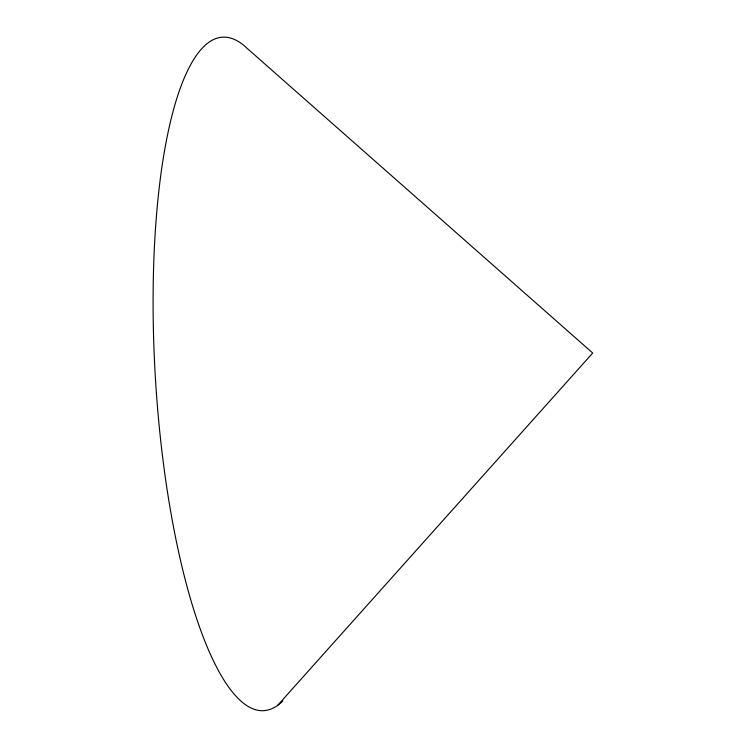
<?xml version="1.0" encoding="UTF-8"?>
<svg xmlns="http://www.w3.org/2000/svg" width="747" height="747" viewBox="0 0 747 747"><rect width="100%" height="100%" fill="white"/><g stroke="black" fill="none" stroke-linecap="round" stroke-linejoin="round"><path stroke-width="1.12" d="M277.492 705.542L592.716 353.023L247.108 48.34A337.364 87.838 86.5 0 0 155.049 371.922A337.364 87.838 86.5 0 0 282.73 701.031"/></g></svg>
